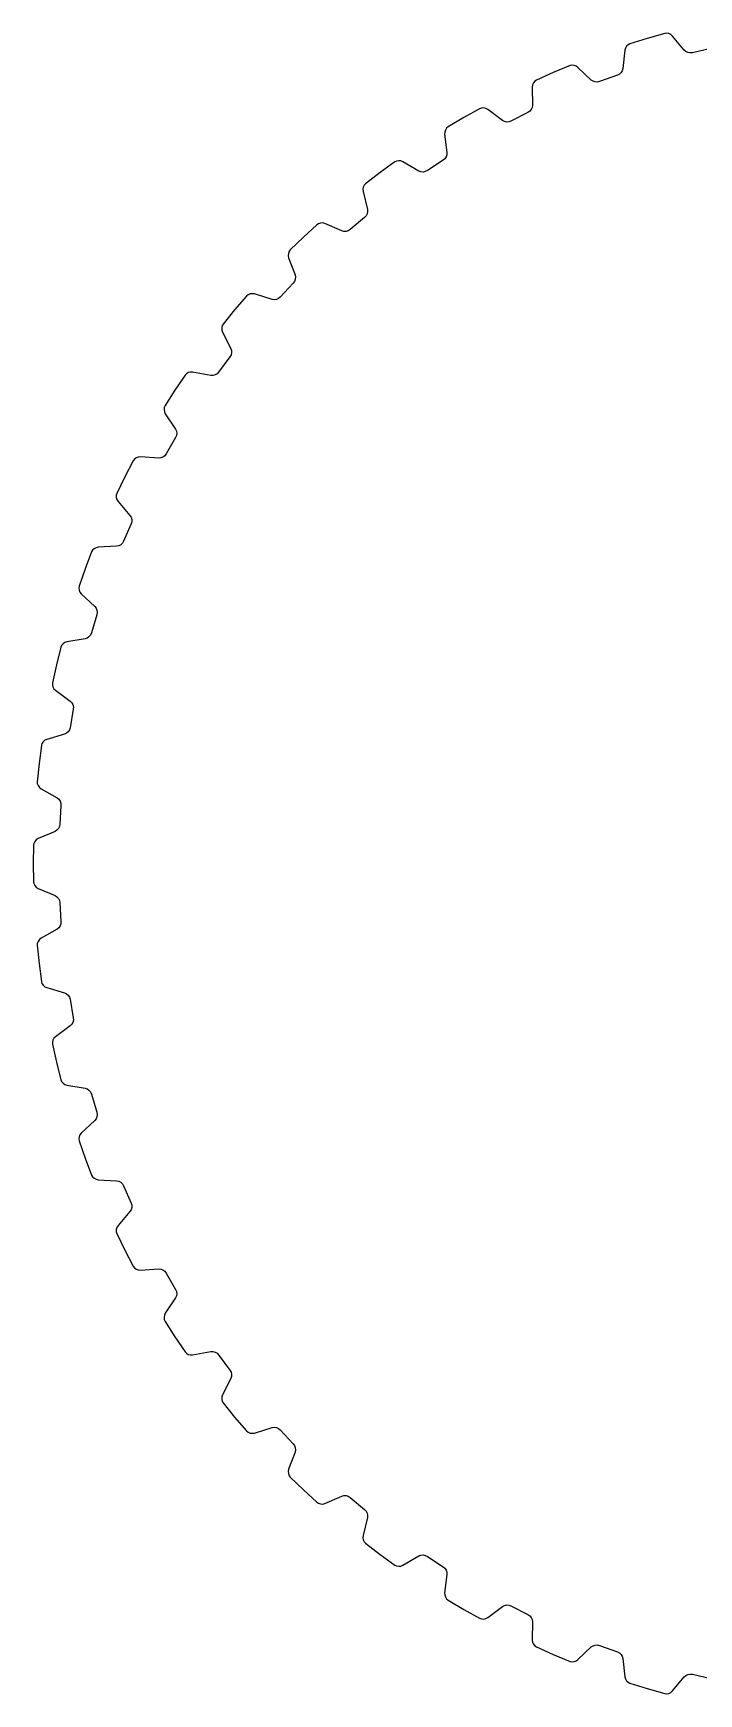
# Model space of a CAD drawing. Header units: metres. Extents: x -43.4 to 43.4, y -43.4 to 43.4.
# Drawn here: x -43.4 to -9.8, y -41.8 to 41.8 of the extents above; entities that cross this region are included whole.
import ezdxf

# ---------------------------------------------------------------- set-up
doc = ezdxf.new("R2010")
doc.units = ezdxf.units.M

msp = doc.modelspace()

# ---------------------------------------------------------------- linework, layer by layer
for p, q in [((-11.4695, 41.8423), (-11.5634, 41.833)), ((-11.3587, 41.8231), (-11.4695, 41.8423)), ((-13.5497, 41.0896), (-13.5783, 40.9823)), ((-13.4923, 41.1844), (-13.5497, 41.0896)), ((-13.4102, 41.2612), (-13.4923, 41.1844)), ((-13.3265, 41.3052), (-13.4102, 41.2612)), ((-12.4488, 41.5819), (-13.3265, 41.3052)), ((-11.5634, 41.833), (-12.4488, 41.5819)), ((-11.2586, 41.7756), (-11.3587, 41.8231)), ((-11.1757, 41.7016), (-11.2586, 41.7756)), ((-10.583, 40.989), (-11.1757, 41.7016)), ((-9.24584, 41.0797), (-10.1741, 40.8597)), ((-16.3417, 40.2077), (-17.192, 39.8555)), ((-16.2495, 40.2278), (-16.3417, 40.2077)), ((-16.1372, 40.2217), (-16.2495, 40.2278)), ((-16.0323, 40.1861), (-16.1372, 40.2217)), ((-15.9414, 40.1222), (-16.0323, 40.1861)), ((-13.5783, 40.9823), (-13.6819, 40.0612)), ((-10.5004, 40.9152), (-10.583, 40.989)), ((-10.4003, 40.8676), (-10.5004, 40.9152)), ((-10.2894, 40.8484), (-10.4003, 40.8676)), ((-10.1741, 40.8597), (-10.2894, 40.8484)), ((-18.1823, 39.3395), (-18.2283, 39.2388)), ((-18.1097, 39.4254), (-18.1823, 39.3395)), ((-18.0317, 39.4787), (-18.1097, 39.4254)), ((-17.192, 39.8555), (-18.0317, 39.4787)), ((-15.27, 39.4832), (-15.9414, 40.1222)), ((-15.1794, 39.4196), (-15.27, 39.4832)), ((-15.0745, 39.3839), (-15.1794, 39.4196)), ((-14.962, 39.3776), (-15.0745, 39.3839)), ((-14.8489, 39.4022), (-14.962, 39.3776)), ((-13.9524, 39.7285), (-14.8489, 39.4022)), ((-13.8499, 39.7824), (-13.9524, 39.7285)), ((-13.7678, 39.8595), (-13.8499, 39.7824)), ((-13.7103, 39.9543), (-13.7678, 39.8595)), ((-13.6819, 40.0612), (-13.7103, 39.9543)), ((-18.2283, 39.2388), (-18.2442, 39.1289)), ((-18.2442, 39.1289), (-18.2402, 38.202)), ((-20.8991, 38.0387), (-21.7027, 37.5902)), ((-20.8098, 38.0693), (-20.8991, 38.0387)), ((-20.6976, 38.0763), (-20.8098, 38.0693)), ((-20.5892, 38.0531), (-20.6976, 38.0763)), ((-20.4915, 38.0002), (-20.5892, 38.0531)), ((-19.7504, 37.4435), (-20.4915, 38.0002)), ((-18.4702, 37.8401), (-19.3228, 37.412)), ((-18.3747, 37.9056), (-18.4702, 37.8401)), ((-18.3021, 37.9916), (-18.3747, 37.9056)), ((-18.256, 38.0924), (-18.3021, 37.9916)), ((-18.2402, 38.202), (-18.256, 38.0924)), ((-22.6604, 36.8573), (-22.6634, 36.7463)), ((-22.6264, 36.9627), (-22.6604, 36.8573)), ((-22.5642, 37.0564), (-22.6264, 36.9627)), ((-22.4929, 37.1185), (-22.5642, 37.0564)), ((-21.7027, 37.5902), (-22.4929, 37.1185)), ((-19.6531, 37.3908), (-19.7504, 37.4435)), ((-19.5447, 37.3676), (-19.6531, 37.3908)), ((-19.4323, 37.3744), (-19.5447, 37.3676)), ((-19.3228, 37.412), (-19.4323, 37.3744)), ((-22.6634, 36.7463), (-22.5518, 35.8261)), ((-25.1738, 35.3552), (-25.9199, 34.8165)), ((-25.0887, 35.3961), (-25.1738, 35.3552)), ((-24.978, 35.416), (-25.0887, 35.3961)), ((-24.8677, 35.4055), (-24.978, 35.416)), ((-24.7645, 35.3644), (-24.8677, 35.4055)), ((-23.9638, 34.8974), (-24.7645, 35.3644)), ((-22.7383, 35.44), (-23.5354, 34.9158)), ((-22.651, 35.5161), (-22.7383, 35.44)), ((-22.5889, 35.61), (-22.651, 35.5161)), ((-22.5549, 35.7155), (-22.5889, 35.61)), ((-22.5518, 35.8261), (-22.5549, 35.7155)), ((-25.9199, 34.8165), (-26.65, 34.2562)), ((-23.861, 34.8564), (-23.9638, 34.8974)), ((-23.7507, 34.8459), (-23.861, 34.8564)), ((-23.6398, 34.8657), (-23.7507, 34.8459)), ((-23.5354, 34.9158), (-23.6398, 34.8657)), ((-26.7645, 34.086), (-26.7861, 33.9774)), ((-26.7861, 33.9774), (-26.7762, 33.8667)), ((-26.7762, 33.8667), (-26.5585, 32.9658)), ((-26.7137, 34.1863), (-26.7645, 34.086)), ((-26.65, 34.2562), (-26.7137, 34.1863)), ((-26.621, 32.6463), (-26.6989, 32.5606)), ((-26.5702, 32.7468), (-26.621, 32.6463)), ((-26.5487, 32.8555), (-26.5702, 32.7468)), ((-26.5585, 32.9658), (-26.5487, 32.8555)), ((-29.1081, 32.1937), (-29.7866, 31.5719)), ((-29.0283, 32.2441), (-29.1081, 32.1937)), ((-28.9207, 32.2768), (-29.0283, 32.2441)), ((-28.8099, 32.2792), (-28.9207, 32.2768)), ((-28.7026, 32.2503), (-28.8099, 32.2792)), ((-27.8531, 31.8795), (-28.7026, 32.2503)), ((-27.7462, 31.8506), (-27.8531, 31.8795)), ((-27.6354, 31.853), (-27.7462, 31.8506)), ((-27.5277, 31.8856), (-27.6354, 31.853)), ((-27.4297, 31.9474), (-27.5277, 31.8856)), ((-26.6989, 32.5606), (-27.4297, 31.9474)), ((-29.7866, 31.5719), (-30.4468, 30.9307)), ((-30.5407, 30.7484), (-30.5495, 30.6379)), ((-30.5495, 30.6379), (-30.5268, 30.5292)), ((-30.5018, 30.8539), (-30.5407, 30.7484)), ((-30.5268, 30.5292), (-30.206, 29.6596)), ((-30.4468, 30.9307), (-30.5018, 30.8539)), ((-30.231, 29.3351), (-30.2984, 29.2409)), ((-30.1922, 29.4408), (-30.231, 29.3351)), ((-30.206, 29.6596), (-30.1834, 29.5512)), ((-30.1834, 29.5512), (-30.1922, 29.4408)), ((-32.6487, 28.5968), (-33.2505, 27.9004)), ((-32.5753, 28.6561), (-32.6487, 28.5968)), ((-32.4722, 28.701), (-32.5753, 28.6561)), ((-32.3624, 28.7163), (-32.4722, 28.701)), ((-32.2525, 28.7), (-32.3624, 28.7163)), ((-31.3658, 28.4303), (-32.2525, 28.7)), ((-31.0432, 28.4742), (-31.1465, 28.4293)), ((-30.9531, 28.547), (-31.0432, 28.4742)), ((-30.2984, 29.2409), (-30.9531, 28.547)), ((-33.2505, 27.9004), (-33.8317, 27.1869)), ((-31.2563, 28.4141), (-31.3658, 28.4303)), ((-31.1465, 28.4293), (-31.2563, 28.4141)), ((-33.8775, 27.1042), (-33.9038, 26.9949)), ((-33.9038, 26.9949), (-33.8997, 26.8842)), ((-33.8997, 26.8842), (-33.8646, 26.7789)), ((-33.8317, 27.1869), (-33.8775, 27.1042)), ((-33.8646, 26.7789), (-33.445, 25.9524)), ((-33.445, 25.9524), (-33.41, 25.8473)), ((-33.4882, 25.5257), (-34.0579, 24.7605)), ((-33.4322, 25.6271), (-33.4882, 25.5257)), ((-33.406, 25.7366), (-33.4322, 25.6271)), ((-33.41, 25.8473), (-33.406, 25.7366)), ((-35.7478, 24.6131), (-36.2647, 23.8516)), ((-35.6818, 24.6806), (-35.7478, 24.6131)), ((-35.5846, 24.7372), (-35.6818, 24.6806)), ((-35.4774, 24.7651), (-35.5846, 24.7372)), ((-35.3663, 24.7617), (-35.4774, 24.7651)), ((-34.4542, 24.5968), (-35.3663, 24.7617)), ((-34.3436, 24.5934), (-34.4542, 24.5968)), ((-34.2363, 24.6212), (-34.3436, 24.5934)), ((-34.139, 24.6778), (-34.2363, 24.6212)), ((-34.0579, 24.7605), (-34.139, 24.6778)), ((-36.2647, 23.8516), (-36.7592, 23.0754)), ((-36.795, 22.988), (-36.8085, 22.8764)), ((-36.8085, 22.8764), (-36.7916, 22.7669)), ((-36.7592, 23.0754), (-36.795, 22.988)), ((-36.7916, 22.7669), (-36.7445, 22.6663)), ((-36.7445, 22.6663), (-36.2318, 21.8942)), ((-36.2318, 21.8942), (-36.1848, 21.7939)), ((-36.1848, 21.7939), (-36.1679, 21.6844)), ((-36.2251, 21.4654), (-36.7022, 20.6392)), ((-36.1813, 21.5726), (-36.2251, 21.4654)), ((-36.1679, 21.6844), (-36.1813, 21.5726)), ((-38.3635, 20.2966), (-38.7885, 19.4803)), ((-38.3058, 20.3713), (-38.3635, 20.2966)), ((-38.2158, 20.4388), (-38.3058, 20.3713)), ((-38.1125, 20.479), (-38.2158, 20.4388)), ((-38.0019, 20.4885), (-38.1125, 20.479)), ((-37.0768, 20.4306), (-38.0019, 20.4885)), ((-36.9665, 20.44), (-37.0768, 20.4306)), ((-36.8632, 20.4801), (-36.9665, 20.44)), ((-36.773, 20.5476), (-36.8632, 20.4801)), ((-36.7022, 20.6392), (-36.773, 20.5476)), ((-38.7885, 19.4803), (-39.1895, 18.6519)), ((-39.215, 18.5609), (-39.2154, 18.4485)), ((-39.2154, 18.4485), (-39.1859, 18.3417)), ((-39.1895, 18.6519), (-39.215, 18.5609)), ((-39.1859, 18.3417), (-39.1274, 18.2473)), ((-39.1274, 18.2473), (-38.5285, 17.5399)), ((-38.4722, 17.1148), (-38.8501, 16.2388)), ((-38.5285, 17.5399), (-38.4703, 17.4457)), ((-38.4411, 17.2263), (-38.4722, 17.1148)), ((-38.4703, 17.4457), (-38.4408, 17.3389)), ((-38.4408, 17.3389), (-38.4411, 17.2263)), ((-40.2323, 15.9159), (-40.3302, 15.864)), ((-40.1235, 15.9382), (-40.2323, 15.9159)), ((-39.1979, 15.9881), (-40.1235, 15.9382)), ((-39.0895, 16.0103), (-39.1979, 15.9881)), ((-38.9915, 16.0621), (-39.0895, 16.0103)), ((-38.9098, 16.1396), (-38.9915, 16.0621)), ((-38.8501, 16.2388), (-38.9098, 16.1396)), ((-40.4604, 15.7057), (-40.7877, 14.8455)), ((-40.4118, 15.7865), (-40.4604, 15.7057)), ((-40.3302, 15.864), (-40.4118, 15.7865)), ((-40.7877, 14.8455), (-41.0899, 13.9762)), ((-41.0899, 13.9762), (-41.1046, 13.8829)), ((-41.1046, 13.8829), (-41.092, 13.7711)), ((-41.092, 13.7711), (-41.0503, 13.6685)), ((-41.0503, 13.6685), (-40.9812, 13.5815)), ((-40.9812, 13.5815), (-40.3043, 12.9484)), ((-40.3043, 12.9484), (-40.2355, 12.8616)), ((-40.2355, 12.8616), (-40.1938, 12.759)), ((-40.181, 12.6471), (-40.199, 12.5327)), ((-40.1938, 12.759), (-40.181, 12.6471)), ((-40.199, 12.5327), (-40.4726, 11.6188)), ((-42.0101, 10.9023), (-42.2354, 10.01)), ((-41.9712, 10.9882), (-42.0101, 10.9023)), ((-41.8992, 11.0747), (-41.9712, 10.9882)), ((-41.808, 11.1376), (-41.8992, 11.0747)), ((-41.7025, 11.1724), (-41.808, 11.1376)), ((-40.789, 11.3294), (-41.7025, 11.1724)), ((-40.6838, 11.364), (-40.789, 11.3294)), ((-40.5926, 11.4269), (-40.6838, 11.364)), ((-40.5204, 11.5133), (-40.5926, 11.4269)), ((-40.4726, 11.6188), (-40.5204, 11.5133)), ((-42.2354, 10.01), (-42.4346, 9.11146)), ((-42.4346, 9.11146), (-42.4384, 9.01703)), ((-42.4384, 9.01703), (-42.4128, 8.90752)), ((-42.4128, 8.90752), (-42.3595, 8.81042)), ((-42.3595, 8.81042), (-42.2809, 8.73204)), ((-42.2809, 8.73204), (-41.535, 8.18179)), ((-41.3821, 7.78115), (-41.5478, 6.84163)), ((-41.535, 8.18179), (-41.4566, 8.10362)), ((-41.4566, 8.10362), (-41.4032, 8.0065)), ((-41.4032, 8.0065), (-41.3775, 7.89687)), ((-41.3775, 7.89687), (-41.3821, 7.78115)), ((-41.583, 6.73132), (-41.6447, 6.63708)), ((-41.5478, 6.84163), (-41.583, 6.73132)), ((-42.9918, 5.95149), (-43.1119, 5.03906)), ((-42.9631, 6.04139), (-42.9918, 5.95149)), ((-42.9016, 6.13558), (-42.9631, 6.04139)), ((-42.8183, 6.20868), (-42.9016, 6.13558)), ((-42.7175, 6.25546), (-42.8183, 6.20868)), ((-41.8284, 6.51743), (-42.7175, 6.25546)), ((-41.728, 6.56407), (-41.8284, 6.51743)), ((-41.6447, 6.63708), (-41.728, 6.56407)), ((-43.1119, 5.03906), (-43.2054, 4.12349)), ((-43.2054, 4.12349), (-43.1983, 4.02926)), ((-43.1983, 4.02926), (-43.1602, 3.92346)), ((-43.1602, 3.92346), (-43.0959, 3.83321)), ((-43.0959, 3.83321), (-43.0087, 3.76449)), ((-43.0087, 3.76449), (-42.204, 3.30455)), ((-42.204, 3.30455), (-42.117, 3.23602)), ((-42.117, 3.23602), (-42.0528, 3.14574)), ((-42.0056, 2.92437), (-42.0611, 1.97196)), ((-42.0528, 3.14574), (-42.0145, 3.03983)), ((-42.0145, 3.03983), (-42.0056, 2.92437)), ((-42.2079, 1.67535), (-42.3022, 1.61738)), ((-42.1336, 1.75756), (-42.2079, 1.67535)), ((-42.0833, 1.85831), (-42.1336, 1.75756)), ((-42.0611, 1.97196), (-42.0833, 1.85831)), ((-43.392, 0.92021), (-43.4054, 0)), ((-43.3739, 1.01283), (-43.392, 0.92021)), ((-43.3238, 1.11353), (-43.3739, 1.01283)), ((-43.2495, 1.1958), (-43.3238, 1.11353)), ((-43.1549, 1.25396), (-43.2495, 1.1958)), ((-42.3022, 1.61738), (-43.1549, 1.25396)), ((-43.4054, 0), (-43.392, -0.92023)), ((-43.392, -0.92023), (-43.3739, -1.01299)), ((-43.3739, -1.01299), (-43.3238, -1.11366)), ((-43.3238, -1.11366), (-43.2495, -1.19584)), ((-43.2495, -1.19584), (-43.1549, -1.25396)), ((-43.1549, -1.25396), (-42.3022, -1.61738)), ((-42.3022, -1.61738), (-42.2079, -1.67535)), ((-42.2079, -1.67535), (-42.1336, -1.75756)), ((-42.1336, -1.75756), (-42.0833, -1.85831)), ((-42.0833, -1.85831), (-42.0611, -1.97196)), ((-42.0611, -1.97196), (-42.0056, -2.92437)), ((-42.204, -3.30455), (-43.0087, -3.76449)), ((-42.117, -3.23602), (-42.204, -3.30455)), ((-42.0528, -3.14574), (-42.117, -3.23602)), ((-42.0145, -3.03983), (-42.0528, -3.14574)), ((-42.0056, -2.92437), (-42.0145, -3.03983)), ((-43.1982, -4.02943), (-43.2054, -4.12352)), ((-43.2054, -4.12352), (-43.1119, -5.03906)), ((-43.1602, -3.92359), (-43.1982, -4.02943)), ((-43.0959, -3.83326), (-43.1602, -3.92359)), ((-43.0087, -3.76449), (-43.0959, -3.83326)), ((-43.1119, -5.03906), (-42.9918, -5.95152)), ((-42.9918, -5.95152), (-42.963, -6.04155)), ((-42.963, -6.04155), (-42.9016, -6.13571)), ((-42.9016, -6.13571), (-42.8183, -6.20872)), ((-42.8183, -6.20872), (-42.7175, -6.25546)), ((-42.7175, -6.25546), (-41.8284, -6.51743)), ((-41.8284, -6.51743), (-41.728, -6.56407)), ((-41.728, -6.56407), (-41.6447, -6.63708)), ((-41.6447, -6.63708), (-41.583, -6.73132)), ((-41.583, -6.73132), (-41.5478, -6.84163)), ((-41.5478, -6.84163), (-41.3821, -7.78115)), ((-41.535, -8.18179), (-42.2809, -8.73204)), ((-41.4566, -8.10362), (-41.535, -8.18179)), ((-41.4032, -8.0065), (-41.4566, -8.10362)), ((-41.3775, -7.89687), (-41.4032, -8.0065)), ((-41.3821, -7.78115), (-41.3775, -7.89687)), ((-42.4128, -8.90765), (-42.4384, -9.01719)), ((-42.4384, -9.01719), (-42.4346, -9.11148)), ((-42.4346, -9.11148), (-42.2354, -10.01)), ((-42.3595, -8.81047), (-42.4128, -8.90765)), ((-42.2809, -8.73204), (-42.3595, -8.81047)), ((-42.2354, -10.01), (-42.0101, -10.9023)), ((-42.0101, -10.9023), (-41.9712, -10.9884)), ((-41.9712, -10.9884), (-41.8992, -11.0748)), ((-41.8992, -11.0748), (-41.808, -11.1376)), ((-41.808, -11.1376), (-41.7025, -11.1724)), ((-41.7025, -11.1724), (-40.789, -11.3294)), ((-40.789, -11.3294), (-40.6838, -11.364)), ((-40.6838, -11.364), (-40.5926, -11.4269)), ((-40.5926, -11.4269), (-40.5204, -11.5133)), ((-40.5204, -11.5133), (-40.4726, -11.6188)), ((-40.4726, -11.6188), (-40.199, -12.5327)), ((-40.199, -12.5327), (-40.181, -12.6471)), ((-40.3043, -12.9484), (-40.9812, -13.5815)), ((-40.2355, -12.8616), (-40.3043, -12.9484)), ((-40.1938, -12.759), (-40.2355, -12.8616)), ((-40.181, -12.6471), (-40.1938, -12.759)), ((-41.0919, -13.7712), (-41.1046, -13.883)), ((-41.1046, -13.883), (-41.0899, -13.9762)), ((-41.0503, -13.6685), (-41.0919, -13.7712)), ((-41.0899, -13.9762), (-40.7877, -14.8455)), ((-40.9812, -13.5815), (-41.0503, -13.6685)), ((-40.7877, -14.8455), (-40.4604, -15.7057)), ((-40.4604, -15.7057), (-40.4117, -15.7867)), ((-40.4117, -15.7867), (-40.3302, -15.8641)), ((-40.3302, -15.8641), (-40.2323, -15.9159)), ((-40.2323, -15.9159), (-40.1235, -15.9382)), ((-40.1235, -15.9382), (-39.1979, -15.9881)), ((-39.1979, -15.9881), (-39.0895, -16.0103)), ((-39.0895, -16.0103), (-38.9915, -16.0621)), ((-38.9915, -16.0621), (-38.9098, -16.1396)), ((-38.9098, -16.1396), (-38.8501, -16.2388)), ((-38.8501, -16.2388), (-38.4722, -17.1148)), ((-38.5285, -17.5399), (-39.1274, -18.2473)), ((-38.4703, -17.4457), (-38.5285, -17.5399)), ((-38.4722, -17.1148), (-38.4411, -17.2263)), ((-38.4408, -17.3389), (-38.4703, -17.4457)), ((-38.4411, -17.2263), (-38.4408, -17.3389)), ((-39.1859, -18.3418), (-39.2153, -18.4486)), ((-39.1274, -18.2473), (-39.1859, -18.3418)), ((-39.2153, -18.4486), (-39.2149, -18.5611)), ((-39.2149, -18.5611), (-39.1895, -18.652)), ((-39.1895, -18.652), (-38.7885, -19.4803)), ((-38.7885, -19.4803), (-38.3635, -20.2966)), ((-38.3635, -20.2966), (-38.3057, -20.3714)), ((-38.3057, -20.3714), (-38.2158, -20.4389)), ((-38.2158, -20.4389), (-38.1125, -20.479)), ((-38.1125, -20.479), (-38.0019, -20.4885)), ((-38.0019, -20.4885), (-37.0768, -20.4306)), ((-37.0768, -20.4306), (-36.9665, -20.44)), ((-36.9665, -20.44), (-36.8632, -20.4801)), ((-36.8632, -20.4801), (-36.773, -20.5476)), ((-36.773, -20.5476), (-36.7022, -20.6392)), ((-36.7022, -20.6392), (-36.2251, -21.4654)), ((-36.2251, -21.4654), (-36.1813, -21.5726)), ((-36.1679, -21.6844), (-36.1848, -21.7939)), ((-36.1813, -21.5726), (-36.1679, -21.6844)), ((-36.2318, -21.8942), (-36.7445, -22.6663)), ((-36.1848, -21.7939), (-36.2318, -21.8942)), ((-36.7916, -22.7669), (-36.8084, -22.8765)), ((-36.8084, -22.8765), (-36.795, -22.9882)), ((-36.795, -22.9882), (-36.7592, -23.0755)), ((-36.7445, -22.6663), (-36.7916, -22.7669)), ((-36.7592, -23.0755), (-36.2647, -23.8516)), ((-36.2647, -23.8516), (-35.7478, -24.6131)), ((-35.7478, -24.6131), (-35.6817, -24.6807)), ((-35.6817, -24.6807), (-35.5846, -24.7373)), ((-35.5846, -24.7373), (-35.4773, -24.7651)), ((-35.4773, -24.7651), (-35.3663, -24.7617)), ((-35.3663, -24.7617), (-34.4542, -24.5968)), ((-34.4542, -24.5968), (-34.3436, -24.5934)), ((-34.3436, -24.5934), (-34.2363, -24.6212)), ((-34.2363, -24.6212), (-34.139, -24.6778)), ((-34.139, -24.6778), (-34.0579, -24.7605)), ((-34.0579, -24.7605), (-33.4882, -25.5257)), ((-33.4882, -25.5257), (-33.4322, -25.6271)), ((-33.41, -25.8473), (-33.445, -25.9524)), ((-33.4322, -25.6271), (-33.406, -25.7366)), ((-33.406, -25.7366), (-33.41, -25.8473)), ((-33.8646, -26.7789), (-33.8997, -26.8842)), ((-33.445, -25.9524), (-33.8646, -26.7789)), ((-33.8997, -26.8842), (-33.9037, -26.995)), ((-33.9037, -26.995), (-33.8774, -27.1044)), ((-33.8774, -27.1044), (-33.8317, -27.1869)), ((-33.8317, -27.1869), (-33.2505, -27.9004)), ((-33.2505, -27.9004), (-32.6487, -28.5968)), ((-32.2525, -28.7), (-31.3658, -28.4303)), ((-31.3658, -28.4303), (-31.2563, -28.4141)), ((-31.2563, -28.4141), (-31.1465, -28.4293)), ((-31.1465, -28.4293), (-31.0432, -28.4742)), ((-32.6487, -28.5968), (-32.5752, -28.6562)), ((-32.5752, -28.6562), (-32.4721, -28.7011)), ((-32.4721, -28.7011), (-32.3624, -28.7163)), ((-32.3624, -28.7163), (-32.2525, -28.7)), ((-31.0432, -28.4742), (-30.9531, -28.547)), ((-30.9531, -28.547), (-30.2984, -29.2409)), ((-30.2984, -29.2409), (-30.231, -29.3351)), ((-30.206, -29.6596), (-30.5268, -30.5292)), ((-30.231, -29.3351), (-30.1922, -29.4408)), ((-30.1834, -29.5512), (-30.206, -29.6596)), ((-30.1922, -29.4408), (-30.1834, -29.5512)), ((-30.5268, -30.5292), (-30.5494, -30.638)), ((-30.5494, -30.638), (-30.5406, -30.7485)), ((-30.5406, -30.7485), (-30.5017, -30.854)), ((-30.5017, -30.854), (-30.4467, -30.9307)), ((-30.4467, -30.9307), (-29.7866, -31.5719)), ((-29.7866, -31.5719), (-29.108, -32.1937)), ((-29.108, -32.1937), (-29.0282, -32.2442)), ((-29.0282, -32.2442), (-28.9206, -32.2768)), ((-28.9206, -32.2768), (-28.8098, -32.2792)), ((-28.8098, -32.2792), (-28.7026, -32.2503)), ((-28.7026, -32.2503), (-27.8531, -31.8795)), ((-27.8531, -31.8795), (-27.7462, -31.8506)), ((-27.7462, -31.8506), (-27.6354, -31.853)), ((-27.6354, -31.853), (-27.5277, -31.8856)), ((-27.5277, -31.8856), (-27.4297, -31.9474)), ((-27.4297, -31.9474), (-26.6989, -32.5606)), ((-26.6989, -32.5606), (-26.621, -32.6463)), ((-26.5585, -32.9658), (-26.7762, -33.8667)), ((-26.621, -32.6463), (-26.5702, -32.7468)), ((-26.5702, -32.7468), (-26.5487, -32.8555)), ((-26.5487, -32.8555), (-26.5585, -32.9658)), ((-26.7762, -33.8667), (-26.786, -33.9774)), ((-26.786, -33.9774), (-26.7644, -34.0861)), ((-26.7644, -34.0861), (-26.7135, -34.1864)), ((-26.7135, -34.1864), (-26.65, -34.2562)), ((-26.65, -34.2562), (-25.9199, -34.8165)), ((-25.9199, -34.8165), (-25.1738, -35.3553)), ((-24.7645, -35.3644), (-23.9638, -34.8974)), ((-23.9638, -34.8974), (-23.861, -34.8564)), ((-23.861, -34.8564), (-23.7507, -34.8459)), ((-23.7507, -34.8459), (-23.6398, -34.8657)), ((-23.6398, -34.8657), (-23.5354, -34.9158)), ((-23.5354, -34.9158), (-22.7383, -35.44)), ((-25.1738, -35.3553), (-25.0886, -35.3962)), ((-25.0886, -35.3962), (-24.9779, -35.4161)), ((-24.9779, -35.4161), (-24.8676, -35.4056)), ((-24.8676, -35.4056), (-24.7645, -35.3644)), ((-22.7383, -35.44), (-22.651, -35.5161)), ((-22.5518, -35.8261), (-22.6634, -36.7463)), ((-22.651, -35.5161), (-22.5889, -35.61)), ((-22.5889, -35.61), (-22.5549, -35.7155)), ((-22.5549, -35.7155), (-22.5518, -35.8261)), ((-22.6634, -36.7463), (-22.6604, -36.8573)), ((-22.6604, -36.8573), (-22.6263, -36.9628)), ((-22.6263, -36.9628), (-22.5641, -37.0565)), ((-22.5641, -37.0565), (-22.4929, -37.1185)), ((-22.4929, -37.1185), (-21.7027, -37.5902)), ((-21.7027, -37.5902), (-20.8991, -38.0387)), ((-20.4915, -38.0002), (-19.7504, -37.4435)), ((-19.7504, -37.4435), (-19.6531, -37.3908)), ((-19.6531, -37.3908), (-19.5447, -37.3676)), ((-19.5447, -37.3676), (-19.4323, -37.3744)), ((-19.4323, -37.3744), (-19.3228, -37.412)), ((-19.3228, -37.412), (-18.4702, -37.8401)), ((-20.8991, -38.0387), (-20.8097, -38.0694)), ((-20.8097, -38.0694), (-20.6975, -38.0764)), ((-20.6975, -38.0764), (-20.5891, -38.0531)), ((-20.5891, -38.0531), (-20.4915, -38.0002)), ((-18.4702, -37.8401), (-18.3747, -37.9056)), ((-18.3747, -37.9056), (-18.3021, -37.9916)), ((-18.3021, -37.9916), (-18.256, -38.0924)), ((-18.256, -38.0924), (-18.2402, -38.202)), ((-18.2402, -38.202), (-18.2442, -39.1289)), ((-18.2442, -39.1289), (-18.2283, -39.2388)), ((-18.2283, -39.2388), (-18.1821, -39.3396)), ((-18.1821, -39.3396), (-18.1095, -39.4255)), ((-18.1095, -39.4255), (-18.0316, -39.4788)), ((-18.0316, -39.4788), (-17.192, -39.8555)), ((-17.192, -39.8555), (-16.3417, -40.2077)), ((-16.0322, -40.1861), (-15.9414, -40.1222)), ((-15.9414, -40.1222), (-15.27, -39.4832)), ((-15.27, -39.4832), (-15.1794, -39.4196)), ((-15.1794, -39.4196), (-15.0745, -39.3839)), ((-15.0745, -39.3839), (-14.962, -39.3776)), ((-14.962, -39.3776), (-14.8489, -39.4022)), ((-14.8489, -39.4022), (-13.9524, -39.7285)), ((-13.9524, -39.7285), (-13.8499, -39.7824)), ((-13.8499, -39.7824), (-13.7678, -39.8595)), ((-13.7678, -39.8595), (-13.7103, -39.9543)), ((-13.7103, -39.9543), (-13.6819, -40.0612)), ((-13.6819, -40.0612), (-13.5783, -40.9823)), ((-16.3417, -40.2077), (-16.2494, -40.2279)), ((-16.2494, -40.2279), (-16.1371, -40.2217)), ((-16.1371, -40.2217), (-16.0322, -40.1861)), ((-13.5783, -40.9823), (-13.5497, -41.0897)), ((-11.1757, -41.7016), (-10.583, -40.989)), ((-10.583, -40.989), (-10.5004, -40.9152)), ((-10.5004, -40.9152), (-10.4003, -40.8676)), ((-10.4003, -40.8676), (-10.2894, -40.8484)), ((-10.2894, -40.8484), (-10.1741, -40.8597)), ((-10.1741, -40.8597), (-9.24584, -41.0797)), ((-13.5497, -41.0897), (-13.4922, -41.1844)), ((-13.4922, -41.1844), (-13.4101, -41.2613)), ((-13.4101, -41.2613), (-13.3265, -41.3052)), ((-13.3265, -41.3052), (-12.4488, -41.5819)), ((-12.4488, -41.5819), (-11.5634, -41.833)), ((-11.5634, -41.833), (-11.4693, -41.8423)), ((-11.4693, -41.8423), (-11.3585, -41.8232)), ((-11.3585, -41.8232), (-11.2585, -41.7756)), ((-11.2585, -41.7756), (-11.1757, -41.7016))]:
    msp.add_line(p, q)

doc.saveas('drawing.dxf')
